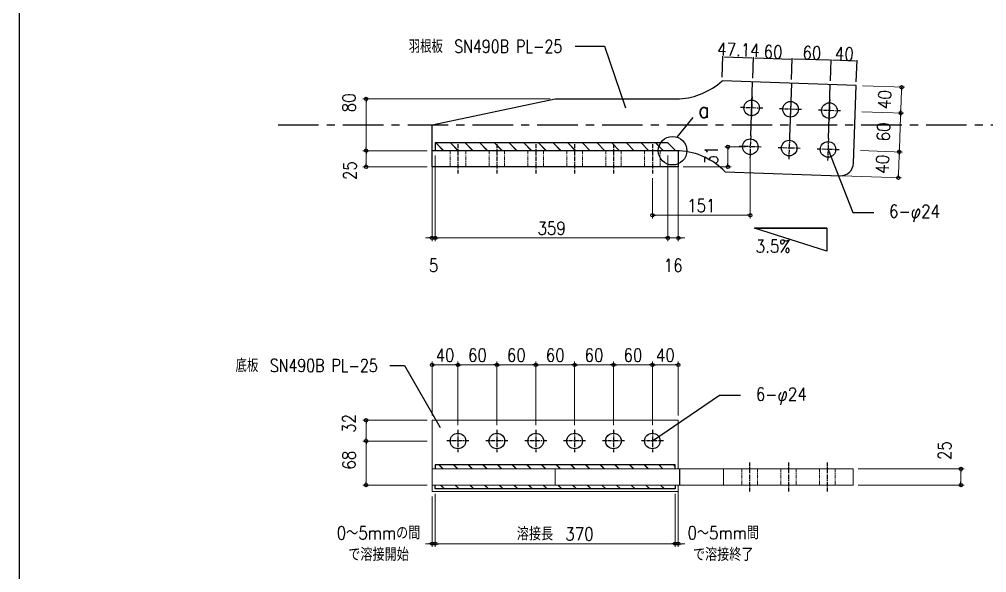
# Model space of a CAD drawing. Extents: x 89504 to 820828, y -104886 to 219894.
# Drawn here: x 811418 to 812910, y -104245 to -103391 of the extents above; entities that cross this region are included whole.
import ezdxf
from ezdxf.enums import TextEntityAlignment as Align

# ---------------------------------------------------------------- set-up
doc = ezdxf.new("R2010")
doc.units = 0
doc.header["$MEASUREMENT"] = 0
for name, pattern in [('CENTER', [2, 1.25, -0.25, 0.25, -0.25]), ('CENTER1', [10, 6.25, -1.25, 1.25, -1.25]), ('DUMMY', [0])]:
    doc.linetypes.add(name, pattern=pattern)
doc.layers.get('0').update_dxf_attribs({"color": 3, "linetype": 'CONTINUOUS'})
doc.layers.get('Defpoints').update_dxf_attribs({"linetype": 'CONTINUOUS'})
doc.layers.add('_1-F_ADDL', color=8, linetype='DUMMY', plot=False)
doc.layers.add('waku$0$DEF', color=161, linetype='CONTINUOUS', plot=False)
for name, color, linetype in [('I図面枠', 211, 'CONTINUOUS'), ('寸法', 4, 'CONTINUOUS'), ('金物', 7, 'CONTINUOUS')]:
    doc.layers.add(name, color=color, linetype=linetype)
doc.styles.add('DRACAD', font='txt', dxfattribs={"width": 0.85, "bigfont": 'extfont2'})
doc.styles.add('KANJI', font='simplex.shx', dxfattribs={"width": 0.7, "bigfont": 'extfont2.shx'})
doc.styles.add('S020', font='simplex.shx', dxfattribs={"width": 0.8, "height": 100, "bigfont": 'extfont2.shx'})
doc.styles.get("Standard").update_dxf_attribs({"font": 'arial.ttf'})
doc.dimstyles.new('ISO-25', dxfattribs={"dimtxt": 2.5, "dimasz": 2.5, "dimexe": 1.25, "dimexo": 0.625, "dimtad": 1, "dimdec": 4, "dimdsep": 46, "dimtxsty": 'Standard', "dimcen": 2.5, "dimadec": 0, "dimazin": 0, "dimtfac": 1, "dimtdec": 4, "dimtmove": 0, "dimatfit": 3, "dimfxl": 1, "dimtolj": 1, "dimtzin": 0, "dimarcsym": 0})
doc.dimstyles.new('S5', dxfattribs={"dimscale": 5, "dimtxt": 4, "dimasz": 1, "dimexe": 1, "dimexo": 1.5, "dimgap": 1, "dimtad": 1, "dimtxsty": 'KANJI', "dimblk": 'ORIGIN', "dimcen": 0, "dimclrd": 256, "dimclre": 256, "dimclrt": 256, "dimadec": 0, "dimazin": 0, "dimtfac": 1, "dimtmove": 2, "dimatfit": 2, "dimfxl": 1, "dimtolj": 2, "dimlwd": 5, "dimlwe": 5, "dimarcsym": 0})

# ---------------------------------------------------------------- blocks, each defined once
blk = doc.blocks.new('waku')
at = {"layer": 'waku$0$DEF'}
blk.add_lwpolyline([(-76102, 40666), (92098, 40666), (92098, -78134), (-76102, -78134)], close=True, dxfattribs=at)
blk = doc.blocks.new('_ORIGIN')
at = {"color": 0, "linetype": 'ByBlock'}
blk.add_line((0, 0), (-1, 0), dxfattribs=at)
blk.add_circle((0, 0), 0.5, dxfattribs=at)
blk = doc.blocks.new('*D46')
at = {"layer": 'Defpoints', "color": 0, "transparency": 16777216}
for p in [(812711.4, -103493), (812710, -103533), (812777.6, -103535.4)]:
    blk.add_point(p, dxfattribs=at)
at = {"layer": '寸法', "lineweight": 5, "transparency": 16777216}
for p, q in [((812718.8, -103493.3), (812784, -103495.6)), ((812778.8, -103500.4), (812777.7, -103530.4)), ((812717.5, -103533.3), (812782.6, -103535.5))]:
    blk.add_line(p, q, dxfattribs=at)
at = {"layer": '寸法', "lineweight": 5, "transparency": 16777216, "xscale": 5, "yscale": 5, "zscale": 5}
for p, rotation in [((812779, -103495.4), 87.99999999978769), ((812777.6, -103535.4), 267.9999999997877)]:
    blk.add_blockref('_ORIGIN', p, dxfattribs=dict(at, rotation=rotation))
at = {"layer": '寸法', "transparency": 16777216, "insert": (812752.9, -103514.5), "char_height": 20, "attachment_point": 5, "rotation": 88, "style": 'DRACAD'}
blk.add_mtext('\\A2;40', dxfattribs=at)
blk = doc.blocks.new('*D47')
at = {"layer": 'Defpoints', "color": 0, "transparency": 16777216}
for p in [(812707.9, -103593), (812664.1, -103631.5), (812774.1, -103635.3)]:
    blk.add_point(p, dxfattribs=at)
at = {"layer": '寸法', "lineweight": 5, "transparency": 16777216}
for p, q in [((812715.4, -103593.2), (812780.5, -103595.5)), ((812775.3, -103600.3), (812774.3, -103630.3)), ((812671.6, -103631.7), (812779.1, -103635.5))]:
    blk.add_line(p, q, dxfattribs=at)
at = {"layer": '寸法', "lineweight": 5, "transparency": 16777216, "xscale": 5, "yscale": 5, "zscale": 5}
for p, rotation in [((812775.5, -103595.3), 87.99999999978769), ((812774.1, -103635.3), 267.9999999997877)]:
    blk.add_blockref('_ORIGIN', p, dxfattribs=dict(at, rotation=rotation))
at = {"layer": '寸法', "transparency": 16777216, "insert": (812749.4, -103614.4), "char_height": 20, "attachment_point": 5, "rotation": 88, "style": 'DRACAD'}
blk.add_mtext('\\A2;40', dxfattribs=at)
blk = doc.blocks.new('*D52')
at = {"layer": 'Defpoints', "color": 0, "transparency": 16777216}
for p in [(812710, -103533), (812707.9, -103593), (812775.5, -103595.3)]:
    blk.add_point(p, dxfattribs=at)
at = {"layer": '寸法', "lineweight": 5, "transparency": 16777216}
for p, q in [((812717.5, -103533.3), (812782.6, -103535.5)), ((812777.4, -103540.4), (812775.6, -103590.3)), ((812715.4, -103593.2), (812780.5, -103595.5))]:
    blk.add_line(p, q, dxfattribs=at)
at = {"layer": '寸法', "lineweight": 5, "transparency": 16777216, "xscale": 5, "yscale": 5, "zscale": 5}
for p, rotation in [((812777.6, -103535.4), 87.99999999978769), ((812775.5, -103595.3), 267.9999999997877)]:
    blk.add_blockref('_ORIGIN', p, dxfattribs=dict(at, rotation=rotation))
at = {"layer": '寸法', "transparency": 16777216, "insert": (812751.2, -103564.2), "char_height": 20, "attachment_point": 5, "rotation": 88, "style": 'DRACAD'}
blk.add_mtext('\\A2;60', dxfattribs=at)
blk = doc.blocks.new('*D85')
at = {"layer": 'Defpoints', "color": 0, "transparency": 16777216}
for p in [(812704.5, -104084.6), (812870.6, -104084.6), (812704.5, -104109.6)]:
    blk.add_point(p, dxfattribs=at)
at = {"layer": '寸法', "lineweight": 5, "transparency": 16777216}
for p, q in [((812712, -104084.6), (812875.6, -104084.6)), ((812870.6, -104104.6), (812870.6, -104089.6)), ((812712, -104109.6), (812875.6, -104109.6))]:
    blk.add_line(p, q, dxfattribs=at)
at = {"layer": '寸法', "lineweight": 5, "transparency": 16777216, "xscale": 5, "yscale": 5, "zscale": 5}
for p, rotation in [((812870.6, -104084.6), 90), ((812870.6, -104109.6), 270)]:
    blk.add_blockref('_ORIGIN', p, dxfattribs=dict(at, rotation=rotation))
at = {"layer": '寸法', "transparency": 16777216, "insert": (812845.6, -104056.4), "char_height": 20, "attachment_point": 5, "rotation": 90, "style": 'DRACAD'}
blk.add_mtext('\\A2;25', dxfattribs=at)
blk = doc.blocks.new('*D86')
at = {"layer": 'Defpoints', "color": 0, "transparency": 16777216}
for p in [(811952.7, -104009.6), (812054.5, -104009.6), (812054.5, -104041.6)]:
    blk.add_point(p, dxfattribs=at)
at = {"layer": '寸法', "lineweight": 5, "transparency": 16777216}
for p, q in [((812047, -104009.6), (811947.7, -104009.6)), ((811952.7, -104036.6), (811952.7, -104014.6)), ((812047, -104041.6), (811947.7, -104041.6))]:
    blk.add_line(p, q, dxfattribs=at)
at = {"layer": '寸法', "lineweight": 5, "transparency": 16777216, "xscale": 5, "yscale": 5, "zscale": 5}
for p, rotation in [((811952.7, -104009.6), 90), ((811952.7, -104041.6), 270)]:
    blk.add_blockref('_ORIGIN', p, dxfattribs=dict(at, rotation=rotation))
at = {"layer": '寸法', "transparency": 16777216, "insert": (811926.4, -104014.5), "char_height": 20, "attachment_point": 5, "rotation": 90, "style": 'DRACAD'}
blk.add_mtext('\\A2;32', dxfattribs=at)
blk = doc.blocks.new('*D87')
at = {"layer": 'Defpoints', "color": 0, "transparency": 16777216}
for p in [(812054.5, -104041.6), (811952.7, -104109.6), (812054.5, -104109.6)]:
    blk.add_point(p, dxfattribs=at)
at = {"layer": '寸法', "lineweight": 5, "transparency": 16777216}
for p, q in [((812047, -104041.6), (811947.7, -104041.6)), ((811952.7, -104046.6), (811952.7, -104104.6)), ((812047, -104109.6), (811947.7, -104109.6))]:
    blk.add_line(p, q, dxfattribs=at)
at = {"layer": '寸法', "lineweight": 5, "transparency": 16777216, "xscale": 5, "yscale": 5, "zscale": 5}
for p, rotation in [((811952.7, -104041.6), 90), ((811952.7, -104109.6), 270)]:
    blk.add_blockref('_ORIGIN', p, dxfattribs=dict(at, rotation=rotation))
at = {"layer": '寸法', "transparency": 16777216, "insert": (811926.4, -104071.1), "char_height": 20, "attachment_point": 5, "rotation": 90, "style": 'DRACAD'}
blk.add_mtext('\\A2;68', dxfattribs=at)
blk = doc.blocks.new('*D97')
at = {"layer": 'Defpoints', "color": 0, "linetype": 'Continuous', "transparency": 16777216}
for p in [(812054.5, -104119.6), (812059.5, -104119.6), (812059.5, -104200.1)]:
    blk.add_point(p, dxfattribs=at)
at = {"layer": '寸法', "linetype": 'Continuous', "lineweight": 5, "transparency": 16777216}
for p, q in [((812054.5, -104127.1), (812054.5, -104205.1)), ((812059.5, -104127.1), (812059.5, -104205.1)), ((812049.5, -104200.1), (812044.5, -104200.1)), ((812054.5, -104200.1), (812059.5, -104200.1)), ((812064.5, -104200.1), (812069.5, -104200.1))]:
    blk.add_line(p, q, dxfattribs=at)
at = {"layer": '寸法', "linetype": 'Continuous', "lineweight": 5, "transparency": 16777216, "xscale": 5, "yscale": 5, "zscale": 5}
blk.add_blockref('_ORIGIN', (812054.5, -104200.1), dxfattribs=at)
at = {"layer": '寸法', "linetype": 'Continuous', "lineweight": 5, "transparency": 16777216, "xscale": 5, "yscale": 5, "zscale": 5, "rotation": 180}
blk.add_blockref('_ORIGIN', (812059.5, -104200.1), dxfattribs=at)
at = {"layer": '寸法', "linetype": 'Continuous', "transparency": 16777216, "insert": (811971.9, -104200.1), "char_height": 20, "attachment_point": 5, "style": 'DRACAD'}
blk.add_mtext('\\A2;0～5mmの間\\Pで溶接開始', dxfattribs=at)
blk = doc.blocks.new('*D98')
at = {"layer": 'Defpoints', "color": 0, "linetype": 'Continuous', "transparency": 16777216}
for p in [(812059.5, -104115.6), (812429.5, -104115.6), (812429.5, -104200.1)]:
    blk.add_point(p, dxfattribs=at)
at = {"layer": '寸法', "linetype": 'Continuous', "lineweight": 5, "transparency": 16777216}
for p, q in [((812059.5, -104123.1), (812059.5, -104205.1)), ((812429.5, -104123.1), (812429.5, -104205.1)), ((812064.5, -104200.1), (812424.5, -104200.1))]:
    blk.add_line(p, q, dxfattribs=at)
at = {"layer": '寸法', "linetype": 'Continuous', "lineweight": 5, "transparency": 16777216, "xscale": 5, "yscale": 5, "zscale": 5, "rotation": 180}
blk.add_blockref('_ORIGIN', (812059.5, -104200.1), dxfattribs=at)
at = {"layer": '寸法', "linetype": 'Continuous', "lineweight": 5, "transparency": 16777216, "xscale": 5, "yscale": 5, "zscale": 5}
blk.add_blockref('_ORIGIN', (812429.5, -104200.1), dxfattribs=at)
at = {"layer": '寸法', "linetype": 'Continuous', "transparency": 16777216, "insert": (812244.5, -104185.1), "char_height": 20, "attachment_point": 5, "style": 'DRACAD'}
blk.add_mtext('\\A2;溶接長\u3000370', dxfattribs=at)
blk = doc.blocks.new('*D99')
at = {"layer": 'Defpoints', "color": 0, "linetype": 'Continuous', "transparency": 16777216}
for p in [(812429.5, -104115.6), (812434.5, -104109.6), (812434.5, -104200.1)]:
    blk.add_point(p, dxfattribs=at)
at = {"layer": '寸法', "linetype": 'Continuous', "lineweight": 5, "transparency": 16777216}
for p, q in [((812434.5, -104117.1), (812434.5, -104205.1)), ((812429.5, -104123.1), (812429.5, -104205.1)), ((812424.5, -104200.1), (812419.5, -104200.1)), ((812429.5, -104200.1), (812434.5, -104200.1)), ((812439.5, -104200.1), (812444.5, -104200.1))]:
    blk.add_line(p, q, dxfattribs=at)
at = {"layer": '寸法', "linetype": 'Continuous', "lineweight": 5, "transparency": 16777216, "xscale": 5, "yscale": 5, "zscale": 5}
blk.add_blockref('_ORIGIN', (812429.5, -104200.1), dxfattribs=at)
at = {"layer": '寸法', "linetype": 'Continuous', "lineweight": 5, "transparency": 16777216, "xscale": 5, "yscale": 5, "zscale": 5, "rotation": 180}
blk.add_blockref('_ORIGIN', (812434.5, -104200.1), dxfattribs=at)
at = {"layer": '寸法', "linetype": 'Continuous', "transparency": 16777216, "insert": (812503.8, -104200.1), "char_height": 20, "attachment_point": 5, "style": 'DRACAD'}
blk.add_mtext('\\A2;0～5mm間\\Pで溶接終了', dxfattribs=at)
blk = doc.blocks.new('*D103')
at = {"layer": 'Defpoints', "color": 0, "linetype": 'Continuous', "transparency": 16777216}
for p in [(812094.5, -103924.1), (812054.5, -104009.6), (812094.5, -104024.6)]:
    blk.add_point(p, dxfattribs=at)
at = {"layer": '寸法', "linetype": 'Continuous', "lineweight": 5, "transparency": 16777216}
for p, q in [((812054.5, -104002.1), (812054.5, -103919.1)), ((812059.5, -103924.1), (812089.5, -103924.1)), ((812094.5, -104017.1), (812094.5, -103919.1))]:
    blk.add_line(p, q, dxfattribs=at)
at = {"layer": '寸法', "linetype": 'Continuous', "lineweight": 5, "transparency": 16777216, "xscale": 5, "yscale": 5, "zscale": 5, "rotation": 180}
blk.add_blockref('_ORIGIN', (812054.5, -103924.1), dxfattribs=at)
at = {"layer": '寸法', "linetype": 'Continuous', "lineweight": 5, "transparency": 16777216, "xscale": 5, "yscale": 5, "zscale": 5}
blk.add_blockref('_ORIGIN', (812094.5, -103924.1), dxfattribs=at)
at = {"layer": '寸法', "linetype": 'Continuous', "transparency": 16777216, "insert": (812074.5, -103909.1), "char_height": 20, "attachment_point": 5, "style": 'DRACAD'}
blk.add_mtext('\\A2;40', dxfattribs=at)
blk = doc.blocks.new('*D104')
at = {"layer": 'Defpoints', "color": 0, "linetype": 'Continuous', "transparency": 16777216}
for p in [(812154.5, -103924.1), (812094.5, -104024.6), (812154.5, -104024.6)]:
    blk.add_point(p, dxfattribs=at)
at = {"layer": '寸法', "linetype": 'Continuous', "lineweight": 5, "transparency": 16777216}
for p, q in [((812094.5, -104017.1), (812094.5, -103919.1)), ((812099.5, -103924.1), (812149.5, -103924.1)), ((812154.5, -104017.1), (812154.5, -103919.1))]:
    blk.add_line(p, q, dxfattribs=at)
at = {"layer": '寸法', "linetype": 'Continuous', "lineweight": 5, "transparency": 16777216, "xscale": 5, "yscale": 5, "zscale": 5, "rotation": 180}
blk.add_blockref('_ORIGIN', (812094.5, -103924.1), dxfattribs=at)
at = {"layer": '寸法', "linetype": 'Continuous', "lineweight": 5, "transparency": 16777216, "xscale": 5, "yscale": 5, "zscale": 5}
blk.add_blockref('_ORIGIN', (812154.5, -103924.1), dxfattribs=at)
at = {"layer": '寸法', "linetype": 'Continuous', "transparency": 16777216, "insert": (812124.5, -103909.1), "char_height": 20, "attachment_point": 5, "style": 'DRACAD'}
blk.add_mtext('\\A2;60', dxfattribs=at)
blk = doc.blocks.new('*D105')
at = {"layer": 'Defpoints', "color": 0, "linetype": 'Continuous', "transparency": 16777216}
for p in [(812214.5, -103924.1), (812154.5, -104024.6), (812214.5, -104024.6)]:
    blk.add_point(p, dxfattribs=at)
at = {"layer": '寸法', "linetype": 'Continuous', "lineweight": 5, "transparency": 16777216}
for p, q in [((812154.5, -104017.1), (812154.5, -103919.1)), ((812159.5, -103924.1), (812209.5, -103924.1)), ((812214.5, -104017.1), (812214.5, -103919.1))]:
    blk.add_line(p, q, dxfattribs=at)
at = {"layer": '寸法', "linetype": 'Continuous', "lineweight": 5, "transparency": 16777216, "xscale": 5, "yscale": 5, "zscale": 5, "rotation": 180}
blk.add_blockref('_ORIGIN', (812154.5, -103924.1), dxfattribs=at)
at = {"layer": '寸法', "linetype": 'Continuous', "lineweight": 5, "transparency": 16777216, "xscale": 5, "yscale": 5, "zscale": 5}
blk.add_blockref('_ORIGIN', (812214.5, -103924.1), dxfattribs=at)
at = {"layer": '寸法', "linetype": 'Continuous', "transparency": 16777216, "insert": (812184.5, -103909.1), "char_height": 20, "attachment_point": 5, "style": 'DRACAD'}
blk.add_mtext('\\A2;60', dxfattribs=at)
blk = doc.blocks.new('*D106')
at = {"layer": 'Defpoints', "color": 0, "linetype": 'Continuous', "transparency": 16777216}
for p in [(812274.5, -103924.1), (812214.5, -104024.6), (812274.5, -104024.6)]:
    blk.add_point(p, dxfattribs=at)
at = {"layer": '寸法', "linetype": 'Continuous', "lineweight": 5, "transparency": 16777216}
for p, q in [((812214.5, -104017.1), (812214.5, -103919.1)), ((812219.5, -103924.1), (812269.5, -103924.1)), ((812274.5, -104017.1), (812274.5, -103919.1))]:
    blk.add_line(p, q, dxfattribs=at)
at = {"layer": '寸法', "linetype": 'Continuous', "lineweight": 5, "transparency": 16777216, "xscale": 5, "yscale": 5, "zscale": 5, "rotation": 180}
blk.add_blockref('_ORIGIN', (812214.5, -103924.1), dxfattribs=at)
at = {"layer": '寸法', "linetype": 'Continuous', "lineweight": 5, "transparency": 16777216, "xscale": 5, "yscale": 5, "zscale": 5}
blk.add_blockref('_ORIGIN', (812274.5, -103924.1), dxfattribs=at)
at = {"layer": '寸法', "linetype": 'Continuous', "transparency": 16777216, "insert": (812244.5, -103909.1), "char_height": 20, "attachment_point": 5, "style": 'DRACAD'}
blk.add_mtext('\\A2;60', dxfattribs=at)
blk = doc.blocks.new('*D107')
at = {"layer": 'Defpoints', "color": 0, "linetype": 'Continuous', "transparency": 16777216}
for p in [(812334.5, -103924.1), (812274.5, -104024.6), (812334.5, -104024.6)]:
    blk.add_point(p, dxfattribs=at)
at = {"layer": '寸法', "linetype": 'Continuous', "lineweight": 5, "transparency": 16777216}
for p, q in [((812274.5, -104017.1), (812274.5, -103919.1)), ((812279.5, -103924.1), (812329.5, -103924.1)), ((812334.5, -104017.1), (812334.5, -103919.1))]:
    blk.add_line(p, q, dxfattribs=at)
at = {"layer": '寸法', "linetype": 'Continuous', "lineweight": 5, "transparency": 16777216, "xscale": 5, "yscale": 5, "zscale": 5, "rotation": 180}
blk.add_blockref('_ORIGIN', (812274.5, -103924.1), dxfattribs=at)
at = {"layer": '寸法', "linetype": 'Continuous', "lineweight": 5, "transparency": 16777216, "xscale": 5, "yscale": 5, "zscale": 5}
blk.add_blockref('_ORIGIN', (812334.5, -103924.1), dxfattribs=at)
at = {"layer": '寸法', "linetype": 'Continuous', "transparency": 16777216, "insert": (812304.5, -103909.1), "char_height": 20, "attachment_point": 5, "style": 'DRACAD'}
blk.add_mtext('\\A2;60', dxfattribs=at)
blk = doc.blocks.new('*D108')
at = {"layer": 'Defpoints', "color": 0, "linetype": 'Continuous', "transparency": 16777216}
for p in [(812394.5, -103924.1), (812334.5, -104024.6), (812394.5, -104024.6)]:
    blk.add_point(p, dxfattribs=at)
at = {"layer": '寸法', "linetype": 'Continuous', "lineweight": 5, "transparency": 16777216}
for p, q in [((812334.5, -104017.1), (812334.5, -103919.1)), ((812339.5, -103924.1), (812389.5, -103924.1)), ((812394.5, -104017.1), (812394.5, -103919.1))]:
    blk.add_line(p, q, dxfattribs=at)
at = {"layer": '寸法', "linetype": 'Continuous', "lineweight": 5, "transparency": 16777216, "xscale": 5, "yscale": 5, "zscale": 5, "rotation": 180}
blk.add_blockref('_ORIGIN', (812334.5, -103924.1), dxfattribs=at)
at = {"layer": '寸法', "linetype": 'Continuous', "lineweight": 5, "transparency": 16777216, "xscale": 5, "yscale": 5, "zscale": 5}
blk.add_blockref('_ORIGIN', (812394.5, -103924.1), dxfattribs=at)
at = {"layer": '寸法', "linetype": 'Continuous', "transparency": 16777216, "insert": (812364.5, -103909.1), "char_height": 20, "attachment_point": 5, "style": 'DRACAD'}
blk.add_mtext('\\A2;60', dxfattribs=at)
blk = doc.blocks.new('*D109')
at = {"layer": 'Defpoints', "color": 0, "linetype": 'Continuous', "transparency": 16777216}
for p in [(812434.5, -103924.1), (812434.5, -104009.6), (812394.5, -104024.6)]:
    blk.add_point(p, dxfattribs=at)
at = {"layer": '寸法', "linetype": 'Continuous', "lineweight": 5, "transparency": 16777216}
for p, q in [((812394.5, -104017.1), (812394.5, -103919.1)), ((812399.5, -103924.1), (812429.5, -103924.1)), ((812434.5, -104002.1), (812434.5, -103919.1))]:
    blk.add_line(p, q, dxfattribs=at)
at = {"layer": '寸法', "linetype": 'Continuous', "lineweight": 5, "transparency": 16777216, "xscale": 5, "yscale": 5, "zscale": 5, "rotation": 180}
blk.add_blockref('_ORIGIN', (812394.5, -103924.1), dxfattribs=at)
at = {"layer": '寸法', "linetype": 'Continuous', "lineweight": 5, "transparency": 16777216, "xscale": 5, "yscale": 5, "zscale": 5}
blk.add_blockref('_ORIGIN', (812434.5, -103924.1), dxfattribs=at)
at = {"layer": '寸法', "linetype": 'Continuous', "transparency": 16777216, "insert": (812414.5, -103909.1), "char_height": 20, "attachment_point": 5, "style": 'DRACAD'}
blk.add_mtext('\\A2;40', dxfattribs=at)
blk = doc.blocks.new('*D110')
at = {"layer": 'Defpoints', "color": 0, "linetype": 'Continuous', "transparency": 16777216}
for p in [(812054.5, -103593.4), (812059.5, -103612.4), (812059.5, -103728.1)]:
    blk.add_point(p, dxfattribs=at)
at = {"layer": '寸法', "linetype": 'Continuous', "lineweight": 5, "transparency": 16777216}
for p, q in [((812054.5, -103600.9), (812054.5, -103733.1)), ((812059.5, -103619.9), (812059.5, -103733.1)), ((812049.5, -103728.1), (812044.5, -103728.1)), ((812054.5, -103728.1), (812059.5, -103728.1)), ((812064.5, -103728.1), (812069.5, -103728.1))]:
    blk.add_line(p, q, dxfattribs=at)
at = {"layer": '寸法', "linetype": 'Continuous', "lineweight": 5, "transparency": 16777216, "xscale": 5, "yscale": 5, "zscale": 5}
blk.add_blockref('_ORIGIN', (812054.5, -103728.1), dxfattribs=at)
at = {"layer": '寸法', "linetype": 'Continuous', "lineweight": 5, "transparency": 16777216, "xscale": 5, "yscale": 5, "zscale": 5, "rotation": 180}
blk.add_blockref('_ORIGIN', (812059.5, -103728.1), dxfattribs=at)
at = {"layer": '寸法', "linetype": 'Continuous', "transparency": 16777216, "insert": (812057, -103770.6), "char_height": 20, "attachment_point": 5, "style": 'DRACAD'}
blk.add_mtext('\\A2;5', dxfattribs=at)
blk = doc.blocks.new('*D111')
at = {"layer": 'Defpoints', "color": 0, "linetype": 'Continuous', "transparency": 16777216}
for p in [(812059.5, -103593.4), (812418.5, -103593.4), (812418.5, -103728.1)]:
    blk.add_point(p, dxfattribs=at)
at = {"layer": '寸法', "linetype": 'Continuous', "lineweight": 5, "transparency": 16777216}
for p, q in [((812059.5, -103600.9), (812059.5, -103733.1)), ((812418.5, -103600.9), (812418.5, -103733.1)), ((812064.5, -103728.1), (812413.5, -103728.1))]:
    blk.add_line(p, q, dxfattribs=at)
at = {"layer": '寸法', "linetype": 'Continuous', "lineweight": 5, "transparency": 16777216, "xscale": 5, "yscale": 5, "zscale": 5, "rotation": 180}
blk.add_blockref('_ORIGIN', (812059.5, -103728.1), dxfattribs=at)
at = {"layer": '寸法', "linetype": 'Continuous', "lineweight": 5, "transparency": 16777216, "xscale": 5, "yscale": 5, "zscale": 5}
blk.add_blockref('_ORIGIN', (812418.5, -103728.1), dxfattribs=at)
at = {"layer": '寸法', "linetype": 'Continuous', "transparency": 16777216, "insert": (812239, -103713.1), "char_height": 20, "attachment_point": 5, "style": 'DRACAD'}
blk.add_mtext('\\A2;359', dxfattribs=at)
blk = doc.blocks.new('*D112')
at = {"layer": 'Defpoints', "color": 0, "linetype": 'Continuous', "transparency": 16777216}
for p in [(812418.5, -103593.4), (812434.5, -103593.4), (812434.5, -103728.1)]:
    blk.add_point(p, dxfattribs=at)
at = {"layer": '寸法', "linetype": 'Continuous', "lineweight": 5, "transparency": 16777216}
for p, q in [((812418.5, -103600.9), (812418.5, -103733.1)), ((812434.5, -103600.9), (812434.5, -103733.1)), ((812413.5, -103728.1), (812408.5, -103728.1)), ((812418.5, -103728.1), (812434.5, -103728.1)), ((812439.5, -103728.1), (812444.5, -103728.1))]:
    blk.add_line(p, q, dxfattribs=at)
at = {"layer": '寸法', "linetype": 'Continuous', "lineweight": 5, "transparency": 16777216, "xscale": 5, "yscale": 5, "zscale": 5}
blk.add_blockref('_ORIGIN', (812418.5, -103728.1), dxfattribs=at)
at = {"layer": '寸法', "linetype": 'Continuous', "lineweight": 5, "transparency": 16777216, "xscale": 5, "yscale": 5, "zscale": 5, "rotation": 180}
blk.add_blockref('_ORIGIN', (812434.5, -103728.1), dxfattribs=at)
at = {"layer": '寸法', "linetype": 'Continuous', "transparency": 16777216, "insert": (812426.5, -103770.6), "char_height": 20, "attachment_point": 5, "style": 'DRACAD'}
blk.add_mtext('\\A2;16', dxfattribs=at)
blk = doc.blocks.new('*D53')
at = {"layer": 'Defpoints', "color": 0, "transparency": 16777216}
for p in [(812545.6, -103587.3), (812394.5, -103628.4), (812394.5, -103693.1)]:
    blk.add_point(p, dxfattribs=at)
at = {"layer": '寸法', "lineweight": 5, "transparency": 16777216}
for p, q in [((812545.6, -103594.8), (812545.6, -103698.1)), ((812394.5, -103635.9), (812394.5, -103698.1)), ((812540.6, -103693.1), (812399.5, -103693.1))]:
    blk.add_line(p, q, dxfattribs=at)
at = {"layer": '寸法', "lineweight": 5, "transparency": 16777216, "xscale": 5, "yscale": 5, "zscale": 5, "rotation": 180}
blk.add_blockref('_ORIGIN', (812394.5, -103693.1), dxfattribs=at)
at = {"layer": '寸法', "lineweight": 5, "transparency": 16777216, "xscale": 5, "yscale": 5, "zscale": 5}
blk.add_blockref('_ORIGIN', (812545.6, -103693.1), dxfattribs=at)
at = {"layer": '寸法', "transparency": 16777216, "insert": (812470, -103678.1), "char_height": 20, "attachment_point": 5, "style": 'DRACAD'}
blk.add_mtext('\\A2;151', dxfattribs=at)
blk = doc.blocks.new('*D54')
at = {"layer": 'Defpoints', "color": 0, "transparency": 16777216}
for p in [(812545.6, -103587.3), (812434.5, -103618.4), (812511.1, -103618.4)]:
    blk.add_point(p, dxfattribs=at)
at = {"layer": '寸法', "lineweight": 5, "transparency": 16777216}
for p, q in [((812538.1, -103587.3), (812506.1, -103587.3)), ((812511.1, -103592.3), (812511.1, -103613.4)), ((812442, -103618.4), (812516.1, -103618.4))]:
    blk.add_line(p, q, dxfattribs=at)
at = {"layer": '寸法', "lineweight": 5, "transparency": 16777216, "xscale": 5, "yscale": 5, "zscale": 5}
for p, rotation in [((812511.1, -103587.3), 90), ((812511.1, -103618.4), 270)]:
    blk.add_blockref('_ORIGIN', p, dxfattribs=dict(at, rotation=rotation))
at = {"layer": '寸法', "transparency": 16777216, "insert": (812485.6, -103600.2), "char_height": 20, "attachment_point": 5, "rotation": 90, "style": 'DRACAD'}
blk.add_mtext('\\A2;31', dxfattribs=at)
blk = doc.blocks.new('*D69')
at = {"layer": 'Defpoints', "color": 0, "transparency": 16777216}
for p in [(811952.7, -103513.4), (812244.5, -103513.4), (812054.5, -103593.4)]:
    blk.add_point(p, dxfattribs=at)
at = {"layer": '寸法', "lineweight": 5, "transparency": 16777216}
for p, q in [((812237, -103513.4), (811947.7, -103513.4)), ((811952.7, -103588.4), (811952.7, -103518.4)), ((812047, -103593.4), (811947.7, -103593.4))]:
    blk.add_line(p, q, dxfattribs=at)
at = {"layer": '寸法', "lineweight": 5, "transparency": 16777216, "xscale": 5, "yscale": 5, "zscale": 5}
for p, rotation in [((811952.7, -103513.4), 90), ((811952.7, -103593.4), 270)]:
    blk.add_blockref('_ORIGIN', p, dxfattribs=dict(at, rotation=rotation))
at = {"layer": '寸法', "transparency": 16777216, "insert": (811926.4, -103519.5), "char_height": 20, "attachment_point": 5, "rotation": 90, "style": 'DRACAD'}
blk.add_mtext('\\A2;80', dxfattribs=at)
blk = doc.blocks.new('*D70')
at = {"layer": 'Defpoints', "color": 0, "transparency": 16777216}
for p in [(811952.7, -103593.4), (812054.5, -103593.4), (812054.5, -103618.4)]:
    blk.add_point(p, dxfattribs=at)
at = {"layer": '寸法', "lineweight": 5, "transparency": 16777216}
for p, q in [((812047, -103593.4), (811947.7, -103593.4)), ((811952.7, -103613.4), (811952.7, -103598.4)), ((812047, -103618.4), (811947.7, -103618.4))]:
    blk.add_line(p, q, dxfattribs=at)
at = {"layer": '寸法', "lineweight": 5, "transparency": 16777216, "xscale": 5, "yscale": 5, "zscale": 5}
for p, rotation in [((811952.7, -103593.4), 90), ((811952.7, -103618.4), 270)]:
    blk.add_blockref('_ORIGIN', p, dxfattribs=dict(at, rotation=rotation))
at = {"layer": '寸法', "transparency": 16777216, "insert": (811927.7, -103624.2), "char_height": 20, "attachment_point": 5, "rotation": 90, "style": 'DRACAD'}
blk.add_mtext('\\A2;25', dxfattribs=at)
blk = doc.blocks.new('*D190')
at = {"layer": 'Defpoints', "color": 0, "transparency": 16777216}
for p in [(812670.4, -103453.7), (812669, -103491.5), (812709, -103492.9)]:
    blk.add_point(p, dxfattribs=at)
at = {"layer": '寸法', "color": 0, "lineweight": -2, "transparency": 16777216}
for p, q in [((812669.2, -103485.5), (812670.4, -103452.5)), ((812707.8, -103455), (812672.8, -103453.8)), ((812709.2, -103486.9), (812710.4, -103453.9))]:
    blk.add_line(p, q, dxfattribs=at)
at = {"layer": '寸法', "color": 0, "transparency": 16777216}
for points in [[(812672.9, -103453.4), (812672.8, -103454.2), (812670.4, -103453.7)], [(812707.8, -103454.6), (812707.8, -103455.4), (812710.3, -103455.1)]]:
    blk.add_solid(points, dxfattribs=at)
at = {"layer": '寸法', "color": 0, "transparency": 16777216, "insert": (812690.7, -103443.8), "char_height": 20, "attachment_point": 5, "rotation": 358, "style": 'DRACAD'}
blk.add_mtext('\\A1;40', dxfattribs=at)
blk = doc.blocks.new('*D191')
at = {"layer": 'Defpoints', "color": 0, "transparency": 16777216}
for p in [(812610.4, -103451.9), (812609.1, -103489.4), (812669, -103491.5)]:
    blk.add_point(p, dxfattribs=at)
at = {"layer": '寸法', "color": 0, "lineweight": -2, "transparency": 16777216}
for p, q in [((812609.3, -103483.5), (812610.4, -103450.6)), ((812667.8, -103453.9), (812612.9, -103451.9)), ((812669.2, -103485.5), (812670.4, -103452.7))]:
    blk.add_line(p, q, dxfattribs=at)
at = {"layer": '寸法', "color": 0, "transparency": 16777216}
for points in [[(812612.9, -103451.5), (812612.9, -103452.4), (812610.4, -103451.9)], [(812667.9, -103453.4), (812667.8, -103454.3), (812670.3, -103453.9)]]:
    blk.add_solid(points, dxfattribs=at)
at = {"layer": '寸法', "color": 0, "transparency": 16777216, "insert": (812640.7, -103442.3), "char_height": 20, "attachment_point": 5, "rotation": 358, "style": 'DRACAD'}
blk.add_mtext('\\A1;60', dxfattribs=at)
blk = doc.blocks.new('*D192')
at = {"layer": 'Defpoints', "color": 0, "transparency": 16777216}
for p in [(812550.4, -103450.5), (812549.1, -103487.4), (812609.1, -103489.4)]:
    blk.add_point(p, dxfattribs=at)
at = {"layer": '寸法', "color": 0, "lineweight": -2, "transparency": 16777216}
for p, q in [((812549.3, -103481.4), (812550.4, -103449.2)), ((812607.9, -103452.5), (812552.9, -103450.6)), ((812609.3, -103483.5), (812610.4, -103451.3))]:
    blk.add_line(p, q, dxfattribs=at)
at = {"layer": '寸法', "color": 0, "transparency": 16777216}
for points in [[(812552.9, -103450.1), (812552.9, -103451), (812550.4, -103450.5)], [(812607.9, -103452.1), (812607.8, -103452.9), (812610.4, -103452.6)]]:
    blk.add_solid(points, dxfattribs=at)
at = {"layer": '寸法', "color": 0, "transparency": 16777216, "insert": (812580.7, -103440.9), "char_height": 20, "attachment_point": 5, "rotation": 358, "style": 'DRACAD'}
blk.add_mtext('\\A1;60', dxfattribs=at)
blk = doc.blocks.new('*D193')
at = {"layer": 'Defpoints', "color": 0, "transparency": 16777216}
for p in [(812503.3, -103448.8), (812502, -103485.7), (812549.1, -103487.4)]:
    blk.add_point(p, dxfattribs=at)
at = {"layer": '寸法', "color": 0, "lineweight": -2, "transparency": 16777216}
for p, q in [((812502.2, -103479.7), (812503.3, -103447.6)), ((812547.9, -103450.4), (812505.8, -103448.9)), ((812549.3, -103481.4), (812550.4, -103449.2))]:
    blk.add_line(p, q, dxfattribs=at)
at = {"layer": '寸法', "color": 0, "transparency": 16777216}
for points in [[(812505.8, -103448.5), (812505.8, -103449.3), (812503.3, -103448.8)], [(812547.9, -103450), (812547.9, -103450.8), (812550.4, -103450.5)]]:
    blk.add_solid(points, dxfattribs=at)
at = {"layer": '寸法', "color": 0, "transparency": 16777216, "insert": (812527.3, -103437.5), "char_height": 20, "attachment_point": 5, "rotation": 358, "style": 'DRACAD'}
blk.add_mtext('\\A1;47.14', dxfattribs=at)

msp = doc.modelspace()

# ---------------------------------------------------------------- hatches: boundary and pattern name
at = {"layer": '金物', "ltscale": 6}
h = msp.add_hatch(dxfattribs=at)
h.set_pattern_fill('JIS_LC_20', color=256, scale=0.8, angle=90)
h.set_pattern_definition([(135, (810150.459, -106672.432), (-11.31371, -11.31371), []), (135, (810150.459, -106672.112), (-11.31371, -11.31371), [])])
h.paths.add_polyline_path([(812238.45897, -103593.43157), (812059.45897, -103593.43157), (812059.45897, -103581.43157), (812238.45897, -103581.43157)])
h.paths.add_polyline_path([(812418.45897, -103593.43157), (812238.45897, -103593.43157), (812238.45897, -103581.43157), (812418.45897, -103581.43157)])
h.paths.add_polyline_path([(812416.45897, -103593.43157), (812418.45897, -103587.43157)], flags=17)
h = msp.add_hatch(dxfattribs=at)
h.set_pattern_fill('JIS_LC_20', color=256, scale=0.8, angle=90)
h.set_pattern_definition([(135, (810149.459, -107163.574), (-11.31371, -11.31371), []), (135, (810149.459, -107163.254), (-11.31371, -11.31371), [])])
h.paths.add_polyline_path([(812237.45897, -104084.57408), (812059.45897, -104084.57408), (812059.45897, -104078.57408), (812237.45897, -104078.57408)])
h.paths.add_polyline_path([(812420.45897, -104084.57408), (812237.45897, -104084.57408), (812237.45897, -104078.57408), (812420.45897, -104078.57408)])
h.paths.add_polyline_path([(812429.45897, -104084.57408), (812420.45897, -104084.57408), (812420.45897, -104078.57408), (812429.45897, -104078.57408)])
h = msp.add_hatch(dxfattribs=at)
h.set_pattern_fill('JIS_LC_20', color=256, scale=0.8, angle=90)
h.set_pattern_definition([(135, (810149.459, -107169.574), (-11.31371, -11.31371), []), (135, (810149.459, -107169.254), (-11.31371, -11.31371), [])])
h.paths.add_polyline_path([(812237.45897, -104109.57408), (812059.45897, -104109.57408), (812059.45897, -104115.57408), (812237.45897, -104115.57408)])
h.paths.add_polyline_path([(812420.45897, -104109.57408), (812237.45897, -104109.57408), (812237.45897, -104115.57408), (812420.45897, -104115.57408)])
h.paths.add_polyline_path([(812429.45897, -104109.57408), (812420.45897, -104109.57408), (812420.45897, -104115.57408), (812429.45897, -104115.57408)])

# ---------------------------------------------------------------- linework, layer by layer
at = {"layer": '_1-F_ADDL'}
for p, q in [((812546.20673, -103570.3022), (812549.10339, -103487.35276)), ((812609.06684, -103489.44673), (812606.17018, -103572.39617)), ((812666.13363, -103574.49014), (812669.03029, -103491.5407))]:
    msp.add_line(p, q, dxfattribs=at)
at = {"layer": '寸法'}
for p, q in [((812275.26294, -103431.85847), (812320.76362, -103431.85847)), ((812320.76362, -103431.85847), (812352.88153, -103527.47046)), ((812665.54034, -103591.47978), (812703.84136, -103688.6888)), ((812703.84136, -103688.6888), (812735.98875, -103688.6888)), ((811989.27252, -103925.13396), (812012.02285, -103925.13396)), ((812012.02285, -103925.13396), (812066.8911, -104020.74594)), ((812394.45897, -104041.57408), (812498.21872, -103970.98372)), ((812498.21872, -103970.98372), (812530.36611, -103970.98372))]:
    msp.add_line(p, q, dxfattribs=at)
at = {"layer": '寸法', "linetype": 'CENTER', "ltscale": 5}
for p, q in [((812548.3007, -103510.33875), (812547.11412, -103544.31803)), ((812608.26415, -103512.43272), (812607.07757, -103546.412)), ((812668.2276, -103514.52669), (812667.04102, -103548.50597)), ((812564.69706, -103527.92168), (812530.71777, -103526.7351)), ((812624.66051, -103530.01565), (812590.68122, -103528.82907)), ((812684.62396, -103532.10962), (812650.64467, -103530.92304)), ((812546.20673, -103570.3022), (812545.02015, -103604.28148)), ((812606.17018, -103572.39617), (812604.9836, -103606.37545)), ((812666.13363, -103574.49014), (812664.94705, -103608.46942)), ((812562.60309, -103587.88513), (812528.6238, -103586.69855)), ((812622.56654, -103589.9791), (812588.58725, -103588.79252)), ((812682.52999, -103592.07307), (812648.5507, -103590.88649))]:
    msp.add_line(p, q, dxfattribs=at)
at = {"layer": '寸法', "ltscale": 4}
msp.add_line((812432.56494, -103572.53466), (812457.60185, -103542.1475), dxfattribs=at)
at = {"layer": '寸法', "linetype": 'CENTER1', "ltscale": 10}
msp.add_line((811816.92787, -103553.43157), (814230.10203, -103553.43157), dxfattribs=at)
at = {"layer": '寸法', "linetype": 'CENTER1'}
for p, q in [((812094.45897, -103583.43157), (812094.45897, -103628.43157)), ((812154.45897, -103583.43157), (812154.45897, -103628.43157)), ((812214.45897, -103583.43157), (812214.45897, -103628.43157)), ((812274.45897, -103583.43157), (812274.45897, -103628.43157)), ((812334.45897, -103583.43157), (812334.45897, -103628.43157)), ((812394.45897, -103583.43157), (812394.45897, -103628.43157)), ((812094.45897, -104024.57408), (812094.45897, -104058.57408)), ((812154.45897, -104024.57408), (812154.45897, -104058.57408)), ((812214.45897, -104024.57408), (812214.45897, -104058.57408)), ((812274.45897, -104024.57408), (812274.45897, -104058.57408)), ((812334.45897, -104024.57408), (812334.45897, -104058.57408)), ((812394.45897, -104024.57408), (812394.45897, -104058.57408)), ((812111.45897, -104041.57408), (812077.45897, -104041.57408)), ((812171.45897, -104041.57408), (812137.45897, -104041.57408)), ((812231.45897, -104041.57408), (812197.45897, -104041.57408)), ((812291.45897, -104041.57408), (812257.45897, -104041.57408)), ((812351.45897, -104041.57408), (812317.45897, -104041.57408)), ((812411.45897, -104041.57408), (812377.45897, -104041.57408)), ((812544.45897, -104074.57408), (812544.45897, -104119.57408)), ((812604.45897, -104074.57408), (812604.45897, -104119.57408)), ((812664.45897, -104074.57408), (812664.45897, -104119.57408))]:
    msp.add_line(p, q, dxfattribs=at)
at = {"layer": '寸法', "linetype": 'Continuous'}
for p, q in [((812663.90501, -103713.27018), (812551.9214, -103713.27018)), ((812551.9214, -103713.27018), (812663.90501, -103713.27018)), ((812663.90501, -103748.31392), (812551.9214, -103713.27018)), ((812663.90501, -103713.27018), (812663.90501, -103748.31392))]:
    msp.add_line(p, q, dxfattribs=at)
msp.add_circle((812425.55897, -103593.43157), 22.04007, dxfattribs=at)
at = {"layer": '金物'}
for p, q in [((812709.00592, -103492.93668), (812501.9905, -103485.70754)), ((812704.81798, -103612.86366), (812709.00592, -103492.93668)), ((812709.00592, -103492.93668), (812709.00592, -103492.93668)), ((812054.45897, -103553.43157), (812244.45897, -103513.43157)), ((812054.45897, -103553.43157), (812244.45897, -103513.43157)), ((812244.45897, -103513.43157), (812244.45897, -103513.43157)), ((812244.45897, -103513.43157), (812436.45897, -103513.43157)), ((812054.45897, -103618.43157), (812054.45897, -103553.43157)), ((812054.45897, -103553.43157), (812054.45897, -103553.43157)), ((812436.45897, -103593.43157), (812054.45897, -103593.43157)), ((812054.45897, -103593.43157), (812054.45897, -103593.43157)), ((812418.45897, -103581.43157), (812059.45897, -103581.43157)), ((812434.45897, -103593.43157), (812434.45897, -103593.43157)), ((812434.45897, -103593.43157), (812434.45897, -103618.43157)), ((812434.45897, -103618.43157), (812054.45897, -103618.43157)), ((812054.45897, -103618.43157), (812054.45897, -103618.43157)), ((812434.45897, -103618.43157), (812434.45897, -103618.43157)), ((812434.45897, -103618.43157), (812434.45897, -103618.43157)), ((812507.04189, -103625.96927), (812684.13218, -103632.1534)), ((812704.11999, -103632.85139), (812704.11999, -103632.85139)), ((812429.45897, -104078.57408), (812059.45897, -104078.57408)), ((812429.45897, -104084.57408), (812429.45897, -104078.57408)), ((812429.45897, -104115.57408), (812059.45897, -104115.57408)), ((812429.45897, -104109.57408), (812429.45897, -104115.57408))]:
    msp.add_line(p, q, dxfattribs=at)
at = {"layer": '金物', "lineweight": 18}
for p, q in [((812436.45897, -103513.43157), (812244.45897, -103513.43157)), ((812054.45897, -103553.43157), (812054.45897, -103593.43157)), ((812054.45897, -103593.43157), (812054.45897, -103618.43157)), ((812436.45897, -103593.43157), (812054.45897, -103593.43157)), ((812434.45897, -103618.43157), (812434.45897, -103593.43157)), ((812054.45897, -103618.43157), (812434.45897, -103618.43157)), ((812054.45897, -104009.57408), (812434.45897, -104009.57408)), ((812054.45897, -104119.57408), (812054.45897, -104009.57408)), ((812434.45897, -104009.57408), (812434.45897, -104081.57408)), ((812054.45897, -104119.57408), (812054.45897, -104026.57408)), ((812434.45897, -104026.57408), (812434.45897, -104084.57408)), ((812054.45897, -104084.57408), (812704.45897, -104084.57408)), ((812244.45897, -104084.57408), (812244.45897, -104109.57408)), ((812504.45897, -104109.57408), (812504.45897, -104084.57408)), ((812704.45897, -104109.57408), (812704.45897, -104084.57408)), ((812704.45897, -104109.57408), (812054.45897, -104109.57408)), ((812434.45897, -104109.57408), (812434.45897, -104119.57408)), ((812434.45897, -104119.57408), (812054.45897, -104119.57408)), ((812434.45897, -104119.57408), (812054.45897, -104119.57408))]:
    msp.add_line(p, q, dxfattribs=at)
at = {"layer": '金物', "linetype": 'Continuous'}
for p, q in [((812059.45897, -103581.43157), (812059.45897, -103593.43157)), ((812418.45897, -103581.43157), (812430.45897, -103593.43157)), ((812059.45897, -104078.57408), (812059.45897, -104084.57408)), ((812059.45897, -104115.57408), (812059.45897, -104109.57408))]:
    msp.add_line(p, q, dxfattribs=at)
at = {"layer": '金物', "linetype": 'CENTER1', "lineweight": 18}
for p, q in [((812082.45897, -103618.43157), (812082.45897, -103593.43157)), ((812106.45897, -103618.43157), (812106.45897, -103593.43157)), ((812142.45897, -103618.43157), (812142.45897, -103593.43157)), ((812166.45897, -103618.43157), (812166.45897, -103593.43157)), ((812202.45897, -103618.43157), (812202.45897, -103593.43157)), ((812226.45897, -103618.43157), (812226.45897, -103593.43157)), ((812262.45897, -103618.43157), (812262.45897, -103593.43157)), ((812286.45897, -103618.43157), (812286.45897, -103593.43157)), ((812322.45897, -103618.43157), (812322.45897, -103593.43157)), ((812346.45897, -103618.43157), (812346.45897, -103593.43157)), ((812382.45897, -103618.43157), (812382.45897, -103593.43157)), ((812406.45897, -103618.43157), (812406.45897, -103593.43157))]:
    msp.add_line(p, q, dxfattribs=at)
at = {"layer": '金物', "ltscale": 2}
msp.add_line((812436.45897, -104084.57408), (812436.45897, -104109.57408), dxfattribs=at)
at = {"layer": '金物', "linetype": 'CENTER', "lineweight": 18, "ltscale": 5}
for p, q in [((812532.45897, -104109.57408), (812532.45897, -104084.57408)), ((812556.45897, -104109.57408), (812556.45897, -104084.57408)), ((812592.45897, -104109.57408), (812592.45897, -104084.57408)), ((812616.45897, -104109.57408), (812616.45897, -104084.57408)), ((812652.45897, -104109.57408), (812652.45897, -104084.57408)), ((812676.45897, -104109.57408), (812676.45897, -104084.57408))]:
    msp.add_line(p, q, dxfattribs=at)
at = {"layer": '金物'}
for centre in [(812547.70741, -103527.32839), (812607.67086, -103529.42236), (812667.63431, -103531.51633), (812545.61344, -103587.29184), (812605.57689, -103589.38581), (812665.54034, -103591.47978)]:
    msp.add_circle(centre, 12, dxfattribs=at)
at = {"layer": '金物', "ltscale": 2.5}
for centre in [(812094.45897, -104041.57408), (812154.45897, -104041.57408), (812214.45897, -104041.57408), (812274.45897, -104041.57408), (812334.45897, -104041.57408), (812394.45897, -104041.57408)]:
    msp.add_circle(centre, 12, dxfattribs=at)
at = {"layer": '金物', "ltscale": 2}
for centre, start, end in [((812428.66905, -103403.70775), 274.06094121, 311.80201103), ((812428.66905, -103703.1554), 44.56291361, 85.93905879)]:
    msp.add_arc(centre, 110, start, end, dxfattribs=at)
at = {"layer": '金物', "linetype": 'Continuous'}
msp.add_arc((812684.83017, -103612.16559), 20, 268, 358, dxfattribs=at)

# ---------------------------------------------------------------- block references
at = {"layer": 'I図面枠', "xscale": 0.025, "yscale": 0.025, "zscale": 0.025}
msp.add_blockref('waku', (813320.15095, -102933.07418), dxfattribs=at)

# ---------------------------------------------------------------- texts
at = {"layer": '寸法', "style": 'S020', "width": 0.8}
for s, p in [('羽根板\u3000SN490B PL-25', (812136.93329, -103432.41225)), ('底板\u3000SN490B PL-25', (811860.97317, -103925.00781))]:
    msp.add_text(s, height=20, dxfattribs=at).set_placement(p, align=Align.MIDDLE_CENTER)
at = {"layer": '寸法', "ltscale": 4, "style": 'DRACAD', "width": 0.85}
msp.add_text('a', height=24, dxfattribs=at).set_placement((812482.34609, -103530.6476), align=Align.MIDDLE_RIGHT)
at = {"layer": '寸法', "char_height": 20, "width": 98.9799312, "attachment_point": 3, "style": 'DRACAD'}
for s, insert in [('6-φ24', (812838.37566, -103676.96547)), ('3.5%', (812607.91321, -103730.79205)), ('6-φ24', (812632.75303, -103959.26039))]:
    msp.add_mtext(s, dxfattribs=dict(at, insert=insert))

# ---------------------------------------------------------------- dimensions: what is measured, and where the dimension line sits
at = {"layer": '寸法'}
for p1, p2, distance, picture, middle in [((812549.10339, -103487.35276), (812501.9905, -103485.70754), -36.90648, '*D193', (812527.2603, -103437.46607)), ((812609.06684, -103489.44673), (812549.10339, -103487.35276), -36.90648, '*D192', (812580.74394, -103440.89721)), ((812669.03029, -103491.5407), (812609.06684, -103489.44673), -37.61528, '*D191', (812640.73213, -103442.28282)), ((812709.00592, -103492.93668), (812669.03029, -103491.5407), -37.85327, '*D190', (812690.70998, -103443.78995))]:
    dim = msp.add_aligned_dim(p1=p1, p2=p2, distance=distance, dimstyle='ISO-25', override={"dimtxt": 20, "dimexo": 6, "dimdec": 2, "dimtxsty": 'DRACAD', "dimtmove": 2}, dxfattribs=at)
    dim.commit()
    dim.dimension.update_dxf_attribs({"geometry": picture, "text_midpoint": middle})
for base, p1, p2, angle, picture, middle in [((811952.65108, -103513.43157), (812054.45897, -103593.43157), (812244.45897, -103513.43157), 270, '*D69', (811926.40108, -103519.50461)), ((812777.5673, -103535.35527), (812711.35066, -103493.01856), (812709.95468, -103532.99419), 88, '*D46', (812752.87489, -103514.48081)), ((812775.47333, -103595.31872), (812709.95468, -103532.99419), (812707.86071, -103592.95764), 88, '*D52', (812751.22509, -103564.19193)), ((811952.65108, -103593.43157), (812054.45897, -103618.43157), (812054.45897, -103593.43157), 270, '*D70', (811927.65108, -103624.18734)), ((812774.07735, -103635.29436), (812707.86071, -103592.95764), (812664.14436, -103631.45541), 88, '*D47', (812749.38494, -103614.41989)), ((811952.65108, -104009.57408), (812054.45897, -104041.57408), (812054.45897, -104009.57408), 90, '*D86', (811926.40108, -104014.48279)), ((811952.65108, -104109.57408), (812054.45897, -104041.57408), (812054.45897, -104109.57408), 90, '*D87', (811926.40108, -104071.07408)), ((812870.5792, -104084.57408), (812704.45897, -104109.57408), (812704.45897, -104084.57408), 270, '*D85', (812845.5792, -104056.44342))]:
    dim = msp.add_linear_dim(base=base, p1=p1, p2=p2, angle=angle, dimstyle='S5', override={"dimtxsty": 'DRACAD'}, dxfattribs=at)
    dim.commit()
    dim.dimension.update_dxf_attribs({"geometry": picture, "text_midpoint": middle, "dimtype": 160})
at = {"layer": '寸法', "linetype": 'Continuous'}
for base, p1, p2, picture, middle in [((812059.45897, -103728.11645), (812054.45897, -103593.43157), (812059.45897, -103612.43157), '*D110', (812056.95897, -103770.61645)), ((812418.45897, -103728.11645), (812059.45897, -103593.43157), (812418.45897, -103593.43157), '*D111', (812238.95897, -103713.11645)), ((812434.45897, -103728.11645), (812418.45897, -103593.43157), (812434.45897, -103593.43157), '*D112', (812426.45897, -103770.61645)), ((812094.45897, -103924.09475), (812054.45897, -104009.57408), (812094.45897, -104024.57408), '*D103', (812074.45897, -103909.09475)), ((812154.45897, -103924.09475), (812094.45897, -104024.57408), (812154.45897, -104024.57408), '*D104', (812124.45897, -103909.09475)), ((812214.45897, -103924.09475), (812154.45897, -104024.57408), (812214.45897, -104024.57408), '*D105', (812184.45897, -103909.09475)), ((812274.45897, -103924.09475), (812214.45897, -104024.57408), (812274.45897, -104024.57408), '*D106', (812244.45897, -103909.09475)), ((812334.45897, -103924.09475), (812274.45897, -104024.57408), (812334.45897, -104024.57408), '*D107', (812304.45897, -103909.09475)), ((812394.45897, -103924.09475), (812334.45897, -104024.57408), (812394.45897, -104024.57408), '*D108', (812364.45897, -103909.09475)), ((812434.45897, -103924.09475), (812394.45897, -104024.57408), (812434.45897, -104009.57408), '*D109', (812414.45897, -103909.09475))]:
    dim = msp.add_linear_dim(base=base, p1=p1, p2=p2, dimstyle='S5', override={"dimtxsty": 'DRACAD'}, dxfattribs=at)
    dim.commit()
    dim.dimension.update_dxf_attribs({"geometry": picture, "text_midpoint": middle})
at = {"layer": '寸法'}
dim = msp.add_linear_dim(base=(812394.45897, -103693.12676), p1=(812545.61344, -103587.29184), p2=(812394.45897, -103628.43157), text='151', dimstyle='S5', override={"dimtxsty": 'DRACAD'}, dxfattribs=at)
dim.commit()
dim.dimension.update_dxf_attribs({"geometry": '*D53', "text_midpoint": (812470.03621, -103678.12676)})
dim = msp.add_linear_dim(base=(812511.05147, -103618.43157), p1=(812545.61344, -103587.29184), p2=(812434.45897, -103618.43157), angle=90, text='31', dimstyle='S5', override={"dimtxsty": 'DRACAD'}, dxfattribs=at)
dim.commit()
dim.dimension.update_dxf_attribs({"geometry": '*D54', "text_midpoint": (812485.64559, -103600.16529), "dimtype": 160})
at = {"layer": '寸法', "linetype": 'Continuous'}
dim = msp.add_linear_dim(base=(812429.45897, -104200.0534), p1=(812059.45897, -104115.57408), p2=(812429.45897, -104115.57408), text='溶接長\u3000<>', dimstyle='S5', override={"dimtxsty": 'DRACAD'}, dxfattribs=at)
dim.commit()
dim.dimension.update_dxf_attribs({"geometry": '*D98', "text_midpoint": (812244.45897, -104185.0534)})
for base, p1, p2, text, picture, middle in [((812434.45897, -104200.0534), (812429.45897, -104115.57408), (812434.45897, -104109.57408), '0～<>mm間\\Pで溶接終了', '*D99', (812503.802, -104200.0534)), ((812059.45897, -104200.0534), (812054.45897, -104119.57408), (812059.45897, -104119.57408), '0～<>mmの間\\Pで溶接開始', '*D97', (811971.87394, -104200.0534))]:
    dim = msp.add_linear_dim(base=base, p1=p1, p2=p2, text=text, dimstyle='S5', override={"dimtxsty": 'DRACAD'}, dxfattribs=at)
    dim.commit()
    dim.dimension.update_dxf_attribs({"geometry": picture, "text_midpoint": middle, "dimtype": 160})

doc.saveas('drawing.dxf')
